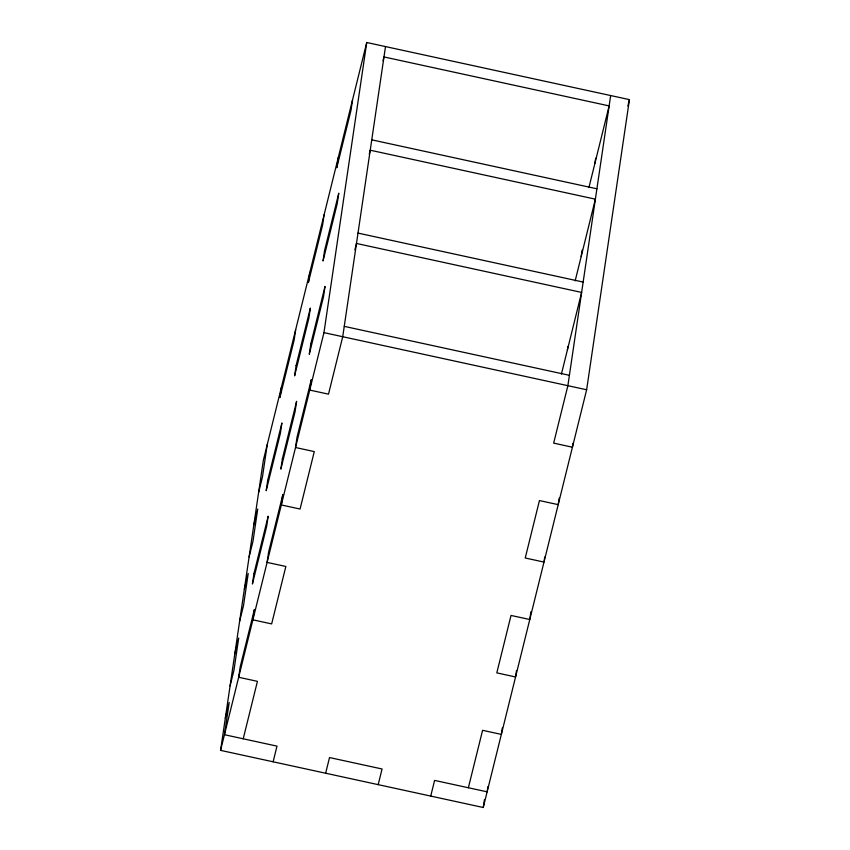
<?xml version="1.0" encoding="UTF-8"?>
<svg xmlns="http://www.w3.org/2000/svg" width="850" height="850" viewBox="0 0 850 850"><rect width="100%" height="100%" fill="white"/><g stroke="black" fill="none" stroke-linecap="round" stroke-linejoin="round"><path stroke-width="1.27" d="M220.575 750.369L263.362 460.233L366.743 42.5L629.425 99.631L586.638 389.767L483.257 807.5L220.575 750.369L323.956 332.637L366.743 42.5M267.24 444.571L262.48 476.808L258.613 492.479M281.456 387.132L279.926 397.492L294.142 340.053L295.672 329.694M309.878 272.255L308.359 282.614L322.564 225.176L324.094 214.816M338.311 157.377L336.781 167.737L350.997 110.298L352.527 99.939M385.507 46.58L342.72 336.717L328.504 394.156L309.74 390.076L311.27 379.716L297.054 437.155L295.524 447.514L314.288 451.594L300.071 509.033L281.308 504.953L282.837 494.594L268.621 552.032L267.091 562.392L285.855 566.472L271.649 623.911L252.886 619.831L254.405 609.471L240.199 666.91L238.669 677.269L257.433 681.349L243.217 738.788M483.257 807.5L484.404 799.765M487.9 786.654L487.135 791.839L434.594 780.406L430.727 796.078M502.308 727.919L501.351 734.4L482.587 730.32L468.371 787.759M516.524 670.48L515.567 676.961L496.804 672.881L511.02 615.442L529.784 619.523L530.921 611.745M567.418 349.86L567.928 346.407M581.166 256.604L582.122 250.134M594.915 163.349L595.68 158.164M610.661 95.551L567.874 385.688L553.658 443.126L572.422 447.206L572.996 443.317M544.754 556.899L543.989 562.084L525.236 558.004L539.442 500.565L558.206 504.645L559.162 498.164M253.852 524.716L257.731 509.044L252.981 541.28L249.103 556.952M244.343 589.188L248.221 573.516L243.472 605.763L239.594 621.424M234.834 653.661L238.712 637.999L233.962 670.236L230.084 685.897M383.031 60.775L383.977 56.939L609.131 105.91L588.912 187.595M225.324 718.133L229.202 702.472L224.453 734.708L276.994 746.13L273.116 761.802M369.272 154.031L370.228 150.206L595.383 199.166L575.163 280.861M354.896 249.836L356.469 243.461L581.623 292.421L561.414 374.117M325.646 773.224L329.524 757.562L382.064 768.984L378.186 784.646M627.842 106.006L629.425 99.631M371.748 139.836L596.912 188.806M357.999 233.091L583.153 282.062M344.25 326.358L569.404 375.317M323.956 332.637L586.638 389.767M253.948 573.644L252.418 584.014L266.634 526.575L268.164 516.205L253.948 573.644M267.697 480.388L266.178 490.758L280.383 433.309L281.913 422.949L267.697 480.388M282.381 458.766L280.851 469.136L295.067 411.697L296.597 401.328L282.381 458.766M296.129 365.511L294.599 375.87L308.816 318.431L310.346 308.072L296.129 365.511M310.803 343.889L309.283 354.259L323.489 296.82L325.019 286.45L310.803 343.889M324.562 250.633L323.032 260.993L337.248 203.554L338.778 193.194L324.562 250.633"/></g></svg>
